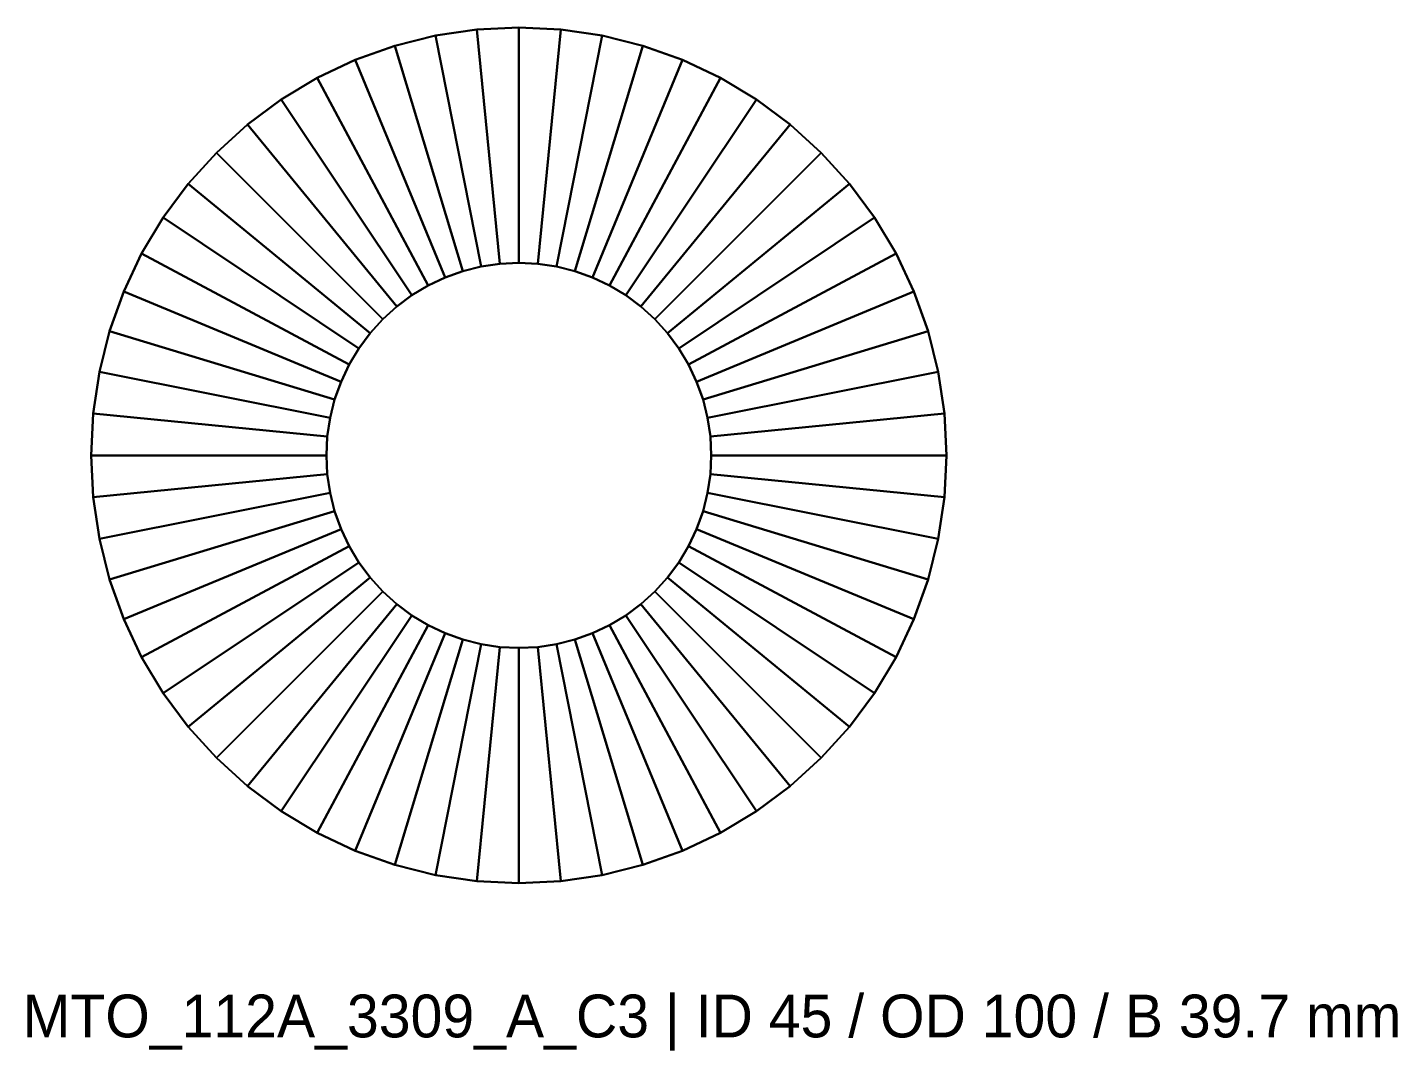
# Model space of a CAD drawing. Header units: millimetres. Extents: x -58 to 273, y -270 to 36.
# Drawn here: x 112.5 to 272.7, y -269.5 to -150 of the extents above; entities that cross this region are included whole.
import ezdxf

# ---------------------------------------------------------------- set-up
doc = ezdxf.new("R2010")
doc.units = ezdxf.units.MM
doc.layers.add('MTO_112A_3309_A_C3', color=5, linetype='CONTINUOUS')

msp = doc.modelspace()

# ---------------------------------------------------------------- linework, layer by layer
at = {"layer": 'MTO_112A_3309_A_C3'}
for points in [[(165.09914, -150.24076), (160.24548, -150.96074), (160.24548, -150.96074, 39.7), (165.09914, -150.24076, 39.7)], [(160.24548, -150.96074), (165.09914, -150.24076), (167.79461, -177.60834), (165.61047, -177.93233)], [(165.09914, -150.24076, 39.7), (160.24548, -150.96074, 39.7), (165.61047, -177.93233, 39.7), (167.79461, -177.60834, 39.7)], [(170, -150), (165.09914, -150.24076), (165.09914, -150.24076, 39.7), (170, -150, 39.7)], [(165.09914, -150.24076), (170, -150), (170, -177.5), (167.79461, -177.60834)], [(170, -150, 39.7), (165.09914, -150.24076, 39.7), (167.79461, -177.60834, 39.7), (170, -177.5, 39.7)], [(174.90086, -150.24076), (170, -150), (170, -150, 39.7), (174.90086, -150.24076, 39.7)], [(170, -150), (174.90086, -150.24076), (172.20539, -177.60834), (170, -177.5)], [(174.90086, -150.24076, 39.7), (170, -150, 39.7), (170, -177.5, 39.7), (172.20539, -177.60834, 39.7)], [(174.90086, -150.24076), (179.75452, -150.96074), (174.38953, -177.93233), (172.20539, -177.60834)], [(179.75452, -150.96074, 39.7), (174.90086, -150.24076, 39.7), (172.20539, -177.60834, 39.7), (174.38953, -177.93233, 39.7)], [(179.75452, -150.96074), (174.90086, -150.24076), (174.90086, -150.24076, 39.7), (179.75452, -150.96074, 39.7)], [(155.48577, -152.15298), (150.86583, -153.80602), (150.86583, -153.80602, 39.7), (155.48577, -152.15298, 39.7)], [(150.86583, -153.80602), (155.48577, -152.15298), (163.46859, -178.46884), (161.38962, -179.21271)], [(155.48577, -152.15298, 39.7), (150.86583, -153.80602, 39.7), (161.38962, -179.21271, 39.7), (163.46859, -178.46884, 39.7)], [(160.24548, -150.96074), (155.48577, -152.15298), (155.48577, -152.15298, 39.7), (160.24548, -150.96074, 39.7)], [(155.48577, -152.15298), (160.24548, -150.96074), (165.61047, -177.93233), (163.46859, -178.46884)], [(160.24548, -150.96074, 39.7), (155.48577, -152.15298, 39.7), (163.46859, -178.46884, 39.7), (165.61047, -177.93233, 39.7)], [(179.75452, -150.96074), (184.51423, -152.15298), (176.53141, -178.46884), (174.38953, -177.93233)], [(184.51423, -152.15298, 39.7), (179.75452, -150.96074, 39.7), (174.38953, -177.93233, 39.7), (176.53141, -178.46884, 39.7)], [(184.51423, -152.15298), (189.13417, -153.80602), (178.61038, -179.21271), (176.53141, -178.46884)], [(189.13417, -153.80602, 39.7), (184.51423, -152.15298, 39.7), (176.53141, -178.46884, 39.7), (178.61038, -179.21271, 39.7)], [(184.51423, -152.15298), (179.75452, -150.96074), (179.75452, -150.96074, 39.7), (184.51423, -152.15298, 39.7)], [(189.13417, -153.80602), (184.51423, -152.15298), (184.51423, -152.15298, 39.7), (189.13417, -153.80602, 39.7)], [(150.86583, -153.80602), (146.43016, -155.90394), (146.43016, -155.90394, 39.7), (150.86583, -153.80602, 39.7)], [(146.43016, -155.90394), (150.86583, -153.80602), (161.38962, -179.21271), (159.39357, -180.15677)], [(150.86583, -153.80602, 39.7), (146.43016, -155.90394, 39.7), (159.39357, -180.15677, 39.7), (161.38962, -179.21271, 39.7)], [(189.13417, -153.80602), (193.56984, -155.90394), (180.60643, -180.15677), (178.61038, -179.21271)], [(193.56984, -155.90394, 39.7), (189.13417, -153.80602, 39.7), (178.61038, -179.21271, 39.7), (180.60643, -180.15677, 39.7)], [(193.56984, -155.90394), (189.13417, -153.80602), (189.13417, -153.80602, 39.7), (193.56984, -155.90394, 39.7)], [(146.43016, -155.90394), (142.22149, -158.42652), (142.22149, -158.42652, 39.7), (146.43016, -155.90394, 39.7)], [(142.22149, -158.42652), (146.43016, -155.90394), (159.39357, -180.15677), (157.49967, -181.29193)], [(146.43016, -155.90394, 39.7), (142.22149, -158.42652, 39.7), (157.49967, -181.29193, 39.7), (159.39357, -180.15677, 39.7)], [(193.56984, -155.90394), (197.77851, -158.42652), (182.50033, -181.29193), (180.60643, -180.15677)], [(197.77851, -158.42652, 39.7), (193.56984, -155.90394, 39.7), (180.60643, -180.15677, 39.7), (182.50033, -181.29193, 39.7)], [(197.77851, -158.42652), (193.56984, -155.90394), (193.56984, -155.90394, 39.7), (197.77851, -158.42652, 39.7)], [(142.22149, -158.42652), (138.28034, -161.34948), (138.28034, -161.34948, 39.7), (142.22149, -158.42652, 39.7)], [(138.28034, -161.34948), (142.22149, -158.42652), (157.49967, -181.29193), (155.72615, -182.60726)], [(142.22149, -158.42652, 39.7), (138.28034, -161.34948, 39.7), (155.72615, -182.60726, 39.7), (157.49967, -181.29193, 39.7)], [(197.77851, -158.42652), (201.71966, -161.34948), (184.27385, -182.60726), (182.50033, -181.29193)], [(201.71966, -161.34948, 39.7), (197.77851, -158.42652, 39.7), (182.50033, -181.29193, 39.7), (184.27385, -182.60726, 39.7)], [(201.71966, -161.34948), (197.77851, -158.42652), (197.77851, -158.42652, 39.7), (201.71966, -161.34948, 39.7)], [(138.28034, -161.34948), (134.64466, -164.64466), (134.64466, -164.64466, 39.7), (138.28034, -161.34948, 39.7)], [(134.64466, -164.64466), (138.28034, -161.34948), (155.72615, -182.60726), (154.0901, -184.0901)], [(138.28034, -161.34948, 39.7), (134.64466, -164.64466, 39.7), (154.0901, -184.0901, 39.7), (155.72615, -182.60726, 39.7)], [(201.71966, -161.34948), (205.35534, -164.64466), (185.9099, -184.0901), (184.27385, -182.60726)], [(205.35534, -164.64466, 39.7), (201.71966, -161.34948, 39.7), (184.27385, -182.60726, 39.7), (185.9099, -184.0901, 39.7)], [(205.35534, -164.64466), (201.71966, -161.34948), (201.71966, -161.34948, 39.7), (205.35534, -164.64466, 39.7)], [(134.64466, -164.64466), (131.34948, -168.28034), (131.34948, -168.28034, 39.7), (134.64466, -164.64466, 39.7)], [(131.34948, -168.28034), (134.64466, -164.64466), (154.0901, -184.0901), (152.60726, -185.72615)], [(134.64466, -164.64466, 39.7), (131.34948, -168.28034, 39.7), (152.60726, -185.72615, 39.7), (154.0901, -184.0901, 39.7)], [(205.35534, -164.64466), (208.65052, -168.28034), (187.39274, -185.72615), (185.9099, -184.0901)], [(208.65052, -168.28034, 39.7), (205.35534, -164.64466, 39.7), (185.9099, -184.0901, 39.7), (187.39274, -185.72615, 39.7)], [(208.65052, -168.28034), (205.35534, -164.64466), (205.35534, -164.64466, 39.7), (208.65052, -168.28034, 39.7)], [(131.34948, -168.28034), (128.42652, -172.22149), (128.42652, -172.22149, 39.7), (131.34948, -168.28034, 39.7)], [(128.42652, -172.22149), (131.34948, -168.28034), (152.60726, -185.72615), (151.29193, -187.49967)], [(131.34948, -168.28034, 39.7), (128.42652, -172.22149, 39.7), (151.29193, -187.49967, 39.7), (152.60726, -185.72615, 39.7)], [(208.65052, -168.28034), (211.57348, -172.22149), (188.70807, -187.49967), (187.39274, -185.72615)], [(211.57348, -172.22149, 39.7), (208.65052, -168.28034, 39.7), (187.39274, -185.72615, 39.7), (188.70807, -187.49967, 39.7)], [(211.57348, -172.22149), (208.65052, -168.28034), (208.65052, -168.28034, 39.7), (211.57348, -172.22149, 39.7)], [(128.42652, -172.22149), (125.90394, -176.43016), (125.90394, -176.43016, 39.7), (128.42652, -172.22149, 39.7)], [(125.90394, -176.43016), (128.42652, -172.22149), (151.29193, -187.49967), (150.15677, -189.39357)], [(128.42652, -172.22149, 39.7), (125.90394, -176.43016, 39.7), (150.15677, -189.39357, 39.7), (151.29193, -187.49967, 39.7)], [(211.57348, -172.22149), (214.09606, -176.43016), (189.84323, -189.39357), (188.70807, -187.49967)], [(214.09606, -176.43016, 39.7), (211.57348, -172.22149, 39.7), (188.70807, -187.49967, 39.7), (189.84323, -189.39357, 39.7)], [(214.09606, -176.43016), (211.57348, -172.22149), (211.57348, -172.22149, 39.7), (214.09606, -176.43016, 39.7)], [(125.90394, -176.43016), (123.80602, -180.86583), (123.80602, -180.86583, 39.7), (125.90394, -176.43016, 39.7)], [(123.80602, -180.86583), (125.90394, -176.43016), (150.15677, -189.39357), (149.21271, -191.38962)], [(125.90394, -176.43016, 39.7), (123.80602, -180.86583, 39.7), (149.21271, -191.38962, 39.7), (150.15677, -189.39357, 39.7)], [(165.61047, -177.93233), (167.79461, -177.60834), (167.79461, -177.60834, 39.7), (165.61047, -177.93233, 39.7)], [(167.79461, -177.60834), (170, -177.5), (170, -177.5, 39.7), (167.79461, -177.60834, 39.7)], [(170, -177.5), (172.20539, -177.60834), (172.20539, -177.60834, 39.7), (170, -177.5, 39.7)], [(172.20539, -177.60834), (174.38953, -177.93233), (174.38953, -177.93233, 39.7), (172.20539, -177.60834, 39.7)], [(214.09606, -176.43016), (216.19398, -180.86583), (190.78729, -191.38962), (189.84323, -189.39357)], [(216.19398, -180.86583, 39.7), (214.09606, -176.43016, 39.7), (189.84323, -189.39357, 39.7), (190.78729, -191.38962, 39.7)], [(216.19398, -180.86583), (214.09606, -176.43016), (214.09606, -176.43016, 39.7), (216.19398, -180.86583, 39.7)], [(159.39357, -180.15677), (161.38962, -179.21271), (161.38962, -179.21271, 39.7), (159.39357, -180.15677, 39.7)], [(161.38962, -179.21271), (163.46859, -178.46884), (163.46859, -178.46884, 39.7), (161.38962, -179.21271, 39.7)], [(163.46859, -178.46884), (165.61047, -177.93233), (165.61047, -177.93233, 39.7), (163.46859, -178.46884, 39.7)], [(174.38953, -177.93233), (176.53141, -178.46884), (176.53141, -178.46884, 39.7), (174.38953, -177.93233, 39.7)], [(176.53141, -178.46884), (178.61038, -179.21271), (178.61038, -179.21271, 39.7), (176.53141, -178.46884, 39.7)], [(178.61038, -179.21271), (180.60643, -180.15677), (180.60643, -180.15677, 39.7), (178.61038, -179.21271, 39.7)], [(123.80602, -180.86583), (122.15298, -185.48577), (122.15298, -185.48577, 39.7), (123.80602, -180.86583, 39.7)], [(122.15298, -185.48577), (123.80602, -180.86583), (149.21271, -191.38962), (148.46884, -193.46859)], [(123.80602, -180.86583, 39.7), (122.15298, -185.48577, 39.7), (148.46884, -193.46859, 39.7), (149.21271, -191.38962, 39.7)], [(157.49967, -181.29193), (159.39357, -180.15677), (159.39357, -180.15677, 39.7), (157.49967, -181.29193, 39.7)], [(180.60643, -180.15677), (182.50033, -181.29193), (182.50033, -181.29193, 39.7), (180.60643, -180.15677, 39.7)], [(216.19398, -180.86583), (217.84702, -185.48577), (191.53116, -193.46859), (190.78729, -191.38962)], [(217.84702, -185.48577, 39.7), (216.19398, -180.86583, 39.7), (190.78729, -191.38962, 39.7), (191.53116, -193.46859, 39.7)], [(217.84702, -185.48577), (216.19398, -180.86583), (216.19398, -180.86583, 39.7), (217.84702, -185.48577, 39.7)], [(154.0901, -184.0901), (155.72615, -182.60726), (155.72615, -182.60726, 39.7), (154.0901, -184.0901, 39.7)], [(155.72615, -182.60726), (157.49967, -181.29193), (157.49967, -181.29193, 39.7), (155.72615, -182.60726, 39.7)], [(182.50033, -181.29193), (184.27385, -182.60726), (184.27385, -182.60726, 39.7), (182.50033, -181.29193, 39.7)], [(184.27385, -182.60726), (185.9099, -184.0901), (185.9099, -184.0901, 39.7), (184.27385, -182.60726, 39.7)], [(152.60726, -185.72615), (154.0901, -184.0901), (154.0901, -184.0901, 39.7), (152.60726, -185.72615, 39.7)], [(185.9099, -184.0901), (187.39274, -185.72615), (187.39274, -185.72615, 39.7), (185.9099, -184.0901, 39.7)], [(122.15298, -185.48577), (120.96074, -190.24548), (120.96074, -190.24548, 39.7), (122.15298, -185.48577, 39.7)], [(120.96074, -190.24548), (122.15298, -185.48577), (148.46884, -193.46859), (147.93233, -195.61047)], [(122.15298, -185.48577, 39.7), (120.96074, -190.24548, 39.7), (147.93233, -195.61047, 39.7), (148.46884, -193.46859, 39.7)], [(151.29193, -187.49967), (152.60726, -185.72615), (152.60726, -185.72615, 39.7), (151.29193, -187.49967, 39.7)], [(187.39274, -185.72615), (188.70807, -187.49967), (188.70807, -187.49967, 39.7), (187.39274, -185.72615, 39.7)], [(217.84702, -185.48577), (219.03926, -190.24548), (192.06767, -195.61047), (191.53116, -193.46859)], [(219.03926, -190.24548, 39.7), (217.84702, -185.48577, 39.7), (191.53116, -193.46859, 39.7), (192.06767, -195.61047, 39.7)], [(219.03926, -190.24548), (217.84702, -185.48577), (217.84702, -185.48577, 39.7), (219.03926, -190.24548, 39.7)], [(150.15677, -189.39357), (151.29193, -187.49967), (151.29193, -187.49967, 39.7), (150.15677, -189.39357, 39.7)], [(188.70807, -187.49967), (189.84323, -189.39357), (189.84323, -189.39357, 39.7), (188.70807, -187.49967, 39.7)], [(120.96074, -190.24548), (120.24076, -195.09914), (120.24076, -195.09914, 39.7), (120.96074, -190.24548, 39.7)], [(120.24076, -195.09914), (120.96074, -190.24548), (147.93233, -195.61047), (147.60834, -197.79461)], [(120.96074, -190.24548, 39.7), (120.24076, -195.09914, 39.7), (147.60834, -197.79461, 39.7), (147.93233, -195.61047, 39.7)], [(149.21271, -191.38962), (150.15677, -189.39357), (150.15677, -189.39357, 39.7), (149.21271, -191.38962, 39.7)], [(189.84323, -189.39357), (190.78729, -191.38962), (190.78729, -191.38962, 39.7), (189.84323, -189.39357, 39.7)], [(219.03926, -190.24548), (219.75924, -195.09914), (192.39166, -197.79461), (192.06767, -195.61047)], [(219.75924, -195.09914, 39.7), (219.03926, -190.24548, 39.7), (192.06767, -195.61047, 39.7), (192.39166, -197.79461, 39.7)], [(219.75924, -195.09914), (219.03926, -190.24548), (219.03926, -190.24548, 39.7), (219.75924, -195.09914, 39.7)], [(148.46884, -193.46859), (149.21271, -191.38962), (149.21271, -191.38962, 39.7), (148.46884, -193.46859, 39.7)], [(190.78729, -191.38962), (191.53116, -193.46859), (191.53116, -193.46859, 39.7), (190.78729, -191.38962, 39.7)], [(147.93233, -195.61047), (148.46884, -193.46859), (148.46884, -193.46859, 39.7), (147.93233, -195.61047, 39.7)], [(191.53116, -193.46859), (192.06767, -195.61047), (192.06767, -195.61047, 39.7), (191.53116, -193.46859, 39.7)], [(120.24076, -195.09914), (120, -200), (120, -200, 39.7), (120.24076, -195.09914, 39.7)], [(120, -200), (120.24076, -195.09914), (147.60834, -197.79461), (147.5, -200)], [(120.24076, -195.09914, 39.7), (120, -200, 39.7), (147.5, -200, 39.7), (147.60834, -197.79461, 39.7)], [(219.75924, -195.09914), (220, -200), (192.5, -200), (192.39166, -197.79461)], [(220, -200, 39.7), (219.75924, -195.09914, 39.7), (192.39166, -197.79461, 39.7), (192.5, -200, 39.7)], [(220, -200), (219.75924, -195.09914), (219.75924, -195.09914, 39.7), (220, -200, 39.7)], [(147.60834, -197.79461), (147.93233, -195.61047), (147.93233, -195.61047, 39.7), (147.60834, -197.79461, 39.7)], [(192.06767, -195.61047), (192.39166, -197.79461), (192.39166, -197.79461, 39.7), (192.06767, -195.61047, 39.7)], [(147.5, -200), (147.60834, -197.79461), (147.60834, -197.79461, 39.7), (147.5, -200, 39.7)], [(192.39166, -197.79461), (192.5, -200), (192.5, -200, 39.7), (192.39166, -197.79461, 39.7)], [(120, -200), (120.24076, -204.90086), (120.24076, -204.90086, 39.7), (120, -200, 39.7)], [(120.24076, -204.90086), (120, -200), (147.5, -200), (147.60834, -202.20539)], [(120, -200, 39.7), (120.24076, -204.90086, 39.7), (147.60834, -202.20539, 39.7), (147.5, -200, 39.7)], [(147.60834, -202.20539), (147.5, -200), (147.5, -200, 39.7), (147.60834, -202.20539, 39.7)], [(192.5, -200), (192.39166, -202.20539), (192.39166, -202.20539, 39.7), (192.5, -200, 39.7)], [(220, -200), (219.75924, -204.90086), (192.39166, -202.20539), (192.5, -200)], [(219.75924, -204.90086, 39.7), (220, -200, 39.7), (192.5, -200, 39.7), (192.39166, -202.20539, 39.7)], [(219.75924, -204.90086), (220, -200), (220, -200, 39.7), (219.75924, -204.90086, 39.7)], [(120.96074, -209.75452), (120.24076, -204.90086), (147.60834, -202.20539), (147.93233, -204.38953)], [(120.24076, -204.90086, 39.7), (120.96074, -209.75452, 39.7), (147.93233, -204.38953, 39.7), (147.60834, -202.20539, 39.7)], [(147.93233, -204.38953), (147.60834, -202.20539), (147.60834, -202.20539, 39.7), (147.93233, -204.38953, 39.7)], [(192.39166, -202.20539), (192.06767, -204.38953), (192.06767, -204.38953, 39.7), (192.39166, -202.20539, 39.7)], [(219.75924, -204.90086), (219.03926, -209.75452), (192.06767, -204.38953), (192.39166, -202.20539)], [(219.03926, -209.75452, 39.7), (219.75924, -204.90086, 39.7), (192.39166, -202.20539, 39.7), (192.06767, -204.38953, 39.7)], [(120.24076, -204.90086), (120.96074, -209.75452), (120.96074, -209.75452, 39.7), (120.24076, -204.90086, 39.7)], [(122.15298, -214.51423), (120.96074, -209.75452), (147.93233, -204.38953), (148.46884, -206.53141)], [(120.96074, -209.75452, 39.7), (122.15298, -214.51423, 39.7), (148.46884, -206.53141, 39.7), (147.93233, -204.38953, 39.7)], [(148.46884, -206.53141), (147.93233, -204.38953), (147.93233, -204.38953, 39.7), (148.46884, -206.53141, 39.7)], [(192.06767, -204.38953), (191.53116, -206.53141), (191.53116, -206.53141, 39.7), (192.06767, -204.38953, 39.7)], [(219.03926, -209.75452), (217.84702, -214.51423), (191.53116, -206.53141), (192.06767, -204.38953)], [(217.84702, -214.51423, 39.7), (219.03926, -209.75452, 39.7), (192.06767, -204.38953, 39.7), (191.53116, -206.53141, 39.7)], [(219.03926, -209.75452), (219.75924, -204.90086), (219.75924, -204.90086, 39.7), (219.03926, -209.75452, 39.7)], [(123.80602, -219.13417), (122.15298, -214.51423), (148.46884, -206.53141), (149.21271, -208.61038)], [(122.15298, -214.51423, 39.7), (123.80602, -219.13417, 39.7), (149.21271, -208.61038, 39.7), (148.46884, -206.53141, 39.7)], [(149.21271, -208.61038), (148.46884, -206.53141), (148.46884, -206.53141, 39.7), (149.21271, -208.61038, 39.7)], [(191.53116, -206.53141), (190.78729, -208.61038), (190.78729, -208.61038, 39.7), (191.53116, -206.53141, 39.7)], [(217.84702, -214.51423), (216.19398, -219.13417), (190.78729, -208.61038), (191.53116, -206.53141)], [(216.19398, -219.13417, 39.7), (217.84702, -214.51423, 39.7), (191.53116, -206.53141, 39.7), (190.78729, -208.61038, 39.7)], [(120.96074, -209.75452), (122.15298, -214.51423), (122.15298, -214.51423, 39.7), (120.96074, -209.75452, 39.7)], [(125.90394, -223.56984), (123.80602, -219.13417), (149.21271, -208.61038), (150.15677, -210.60643)], [(123.80602, -219.13417, 39.7), (125.90394, -223.56984, 39.7), (150.15677, -210.60643, 39.7), (149.21271, -208.61038, 39.7)], [(150.15677, -210.60643), (149.21271, -208.61038), (149.21271, -208.61038, 39.7), (150.15677, -210.60643, 39.7)], [(190.78729, -208.61038), (189.84323, -210.60643), (189.84323, -210.60643, 39.7), (190.78729, -208.61038, 39.7)], [(216.19398, -219.13417), (214.09606, -223.56984), (189.84323, -210.60643), (190.78729, -208.61038)], [(214.09606, -223.56984, 39.7), (216.19398, -219.13417, 39.7), (190.78729, -208.61038, 39.7), (189.84323, -210.60643, 39.7)], [(217.84702, -214.51423), (219.03926, -209.75452), (219.03926, -209.75452, 39.7), (217.84702, -214.51423, 39.7)], [(128.42652, -227.77851), (125.90394, -223.56984), (150.15677, -210.60643), (151.29193, -212.50033)], [(125.90394, -223.56984, 39.7), (128.42652, -227.77851, 39.7), (151.29193, -212.50033, 39.7), (150.15677, -210.60643, 39.7)], [(151.29193, -212.50033), (150.15677, -210.60643), (150.15677, -210.60643, 39.7), (151.29193, -212.50033, 39.7)], [(189.84323, -210.60643), (188.70807, -212.50033), (188.70807, -212.50033, 39.7), (189.84323, -210.60643, 39.7)], [(214.09606, -223.56984), (211.57348, -227.77851), (188.70807, -212.50033), (189.84323, -210.60643)], [(211.57348, -227.77851, 39.7), (214.09606, -223.56984, 39.7), (189.84323, -210.60643, 39.7), (188.70807, -212.50033, 39.7)], [(131.34948, -231.71966), (128.42652, -227.77851), (151.29193, -212.50033), (152.60726, -214.27385)], [(128.42652, -227.77851, 39.7), (131.34948, -231.71966, 39.7), (152.60726, -214.27385, 39.7), (151.29193, -212.50033, 39.7)], [(152.60726, -214.27385), (151.29193, -212.50033), (151.29193, -212.50033, 39.7), (152.60726, -214.27385, 39.7)], [(188.70807, -212.50033), (187.39274, -214.27385), (187.39274, -214.27385, 39.7), (188.70807, -212.50033, 39.7)], [(211.57348, -227.77851), (208.65052, -231.71966), (187.39274, -214.27385), (188.70807, -212.50033)], [(208.65052, -231.71966, 39.7), (211.57348, -227.77851, 39.7), (188.70807, -212.50033, 39.7), (187.39274, -214.27385, 39.7)], [(122.15298, -214.51423), (123.80602, -219.13417), (123.80602, -219.13417, 39.7), (122.15298, -214.51423, 39.7)], [(134.64466, -235.35534), (131.34948, -231.71966), (152.60726, -214.27385), (154.0901, -215.9099)], [(131.34948, -231.71966, 39.7), (134.64466, -235.35534, 39.7), (154.0901, -215.9099, 39.7), (152.60726, -214.27385, 39.7)], [(154.0901, -215.9099), (152.60726, -214.27385), (152.60726, -214.27385, 39.7), (154.0901, -215.9099, 39.7)], [(187.39274, -214.27385), (185.9099, -215.9099), (185.9099, -215.9099, 39.7), (187.39274, -214.27385, 39.7)], [(208.65052, -231.71966), (205.35534, -235.35534), (185.9099, -215.9099), (187.39274, -214.27385)], [(205.35534, -235.35534, 39.7), (208.65052, -231.71966, 39.7), (187.39274, -214.27385, 39.7), (185.9099, -215.9099, 39.7)], [(216.19398, -219.13417), (217.84702, -214.51423), (217.84702, -214.51423, 39.7), (216.19398, -219.13417, 39.7)], [(138.28034, -238.65052), (134.64466, -235.35534), (154.0901, -215.9099), (155.72615, -217.39274)], [(134.64466, -235.35534, 39.7), (138.28034, -238.65052, 39.7), (155.72615, -217.39274, 39.7), (154.0901, -215.9099, 39.7)], [(155.72615, -217.39274), (154.0901, -215.9099), (154.0901, -215.9099, 39.7), (155.72615, -217.39274, 39.7)], [(185.9099, -215.9099), (184.27385, -217.39274), (184.27385, -217.39274, 39.7), (185.9099, -215.9099, 39.7)], [(205.35534, -235.35534), (201.71966, -238.65052), (184.27385, -217.39274), (185.9099, -215.9099)], [(201.71966, -238.65052, 39.7), (205.35534, -235.35534, 39.7), (185.9099, -215.9099, 39.7), (184.27385, -217.39274, 39.7)], [(142.22149, -241.57348), (138.28034, -238.65052), (155.72615, -217.39274), (157.49967, -218.70807)], [(138.28034, -238.65052, 39.7), (142.22149, -241.57348, 39.7), (157.49967, -218.70807, 39.7), (155.72615, -217.39274, 39.7)], [(157.49967, -218.70807), (155.72615, -217.39274), (155.72615, -217.39274, 39.7), (157.49967, -218.70807, 39.7)], [(184.27385, -217.39274), (182.50033, -218.70807), (182.50033, -218.70807, 39.7), (184.27385, -217.39274, 39.7)], [(201.71966, -238.65052), (197.77851, -241.57348), (182.50033, -218.70807), (184.27385, -217.39274)], [(197.77851, -241.57348, 39.7), (201.71966, -238.65052, 39.7), (184.27385, -217.39274, 39.7), (182.50033, -218.70807, 39.7)], [(123.80602, -219.13417), (125.90394, -223.56984), (125.90394, -223.56984, 39.7), (123.80602, -219.13417, 39.7)], [(146.43016, -244.09606), (142.22149, -241.57348), (157.49967, -218.70807), (159.39357, -219.84323)], [(142.22149, -241.57348, 39.7), (146.43016, -244.09606, 39.7), (159.39357, -219.84323, 39.7), (157.49967, -218.70807, 39.7)], [(159.39357, -219.84323), (157.49967, -218.70807), (157.49967, -218.70807, 39.7), (159.39357, -219.84323, 39.7)], [(182.50033, -218.70807), (180.60643, -219.84323), (180.60643, -219.84323, 39.7), (182.50033, -218.70807, 39.7)], [(197.77851, -241.57348), (193.56984, -244.09606), (180.60643, -219.84323), (182.50033, -218.70807)], [(193.56984, -244.09606, 39.7), (197.77851, -241.57348, 39.7), (182.50033, -218.70807, 39.7), (180.60643, -219.84323, 39.7)], [(214.09606, -223.56984), (216.19398, -219.13417), (216.19398, -219.13417, 39.7), (214.09606, -223.56984, 39.7)], [(150.86583, -246.19398), (146.43016, -244.09606), (159.39357, -219.84323), (161.38962, -220.78729)], [(146.43016, -244.09606, 39.7), (150.86583, -246.19398, 39.7), (161.38962, -220.78729, 39.7), (159.39357, -219.84323, 39.7)], [(155.48577, -247.84702), (150.86583, -246.19398), (161.38962, -220.78729), (163.46859, -221.53116)], [(150.86583, -246.19398, 39.7), (155.48577, -247.84702, 39.7), (163.46859, -221.53116, 39.7), (161.38962, -220.78729, 39.7)], [(161.38962, -220.78729), (159.39357, -219.84323), (159.39357, -219.84323, 39.7), (161.38962, -220.78729, 39.7)], [(163.46859, -221.53116), (161.38962, -220.78729), (161.38962, -220.78729, 39.7), (163.46859, -221.53116, 39.7)], [(178.61038, -220.78729), (176.53141, -221.53116), (176.53141, -221.53116, 39.7), (178.61038, -220.78729, 39.7)], [(189.13417, -246.19398), (184.51423, -247.84702), (176.53141, -221.53116), (178.61038, -220.78729)], [(184.51423, -247.84702, 39.7), (189.13417, -246.19398, 39.7), (178.61038, -220.78729, 39.7), (176.53141, -221.53116, 39.7)], [(180.60643, -219.84323), (178.61038, -220.78729), (178.61038, -220.78729, 39.7), (180.60643, -219.84323, 39.7)], [(193.56984, -244.09606), (189.13417, -246.19398), (178.61038, -220.78729), (180.60643, -219.84323)], [(189.13417, -246.19398, 39.7), (193.56984, -244.09606, 39.7), (180.60643, -219.84323, 39.7), (178.61038, -220.78729, 39.7)], [(160.24548, -249.03926), (155.48577, -247.84702), (163.46859, -221.53116), (165.61047, -222.06767)], [(155.48577, -247.84702, 39.7), (160.24548, -249.03926, 39.7), (165.61047, -222.06767, 39.7), (163.46859, -221.53116, 39.7)], [(165.09914, -249.75924), (160.24548, -249.03926), (165.61047, -222.06767), (167.79461, -222.39166)], [(160.24548, -249.03926, 39.7), (165.09914, -249.75924, 39.7), (167.79461, -222.39166, 39.7), (165.61047, -222.06767, 39.7)], [(165.61047, -222.06767), (163.46859, -221.53116), (163.46859, -221.53116, 39.7), (165.61047, -222.06767, 39.7)], [(170, -250), (165.09914, -249.75924), (167.79461, -222.39166), (170, -222.5)], [(165.09914, -249.75924, 39.7), (170, -250, 39.7), (170, -222.5, 39.7), (167.79461, -222.39166, 39.7)], [(167.79461, -222.39166), (165.61047, -222.06767), (165.61047, -222.06767, 39.7), (167.79461, -222.39166, 39.7)], [(170, -222.5), (167.79461, -222.39166), (167.79461, -222.39166, 39.7), (170, -222.5, 39.7)], [(172.20539, -222.39166), (170, -222.5), (170, -222.5, 39.7), (172.20539, -222.39166, 39.7)], [(174.90086, -249.75924), (170, -250), (170, -222.5), (172.20539, -222.39166)], [(170, -250, 39.7), (174.90086, -249.75924, 39.7), (172.20539, -222.39166, 39.7), (170, -222.5, 39.7)], [(174.38953, -222.06767), (172.20539, -222.39166), (172.20539, -222.39166, 39.7), (174.38953, -222.06767, 39.7)], [(179.75452, -249.03926), (174.90086, -249.75924), (172.20539, -222.39166), (174.38953, -222.06767)], [(174.90086, -249.75924, 39.7), (179.75452, -249.03926, 39.7), (174.38953, -222.06767, 39.7), (172.20539, -222.39166, 39.7)], [(176.53141, -221.53116), (174.38953, -222.06767), (174.38953, -222.06767, 39.7), (176.53141, -221.53116, 39.7)], [(184.51423, -247.84702), (179.75452, -249.03926), (174.38953, -222.06767), (176.53141, -221.53116)], [(179.75452, -249.03926, 39.7), (184.51423, -247.84702, 39.7), (176.53141, -221.53116, 39.7), (174.38953, -222.06767, 39.7)], [(125.90394, -223.56984), (128.42652, -227.77851), (128.42652, -227.77851, 39.7), (125.90394, -223.56984, 39.7)], [(211.57348, -227.77851), (214.09606, -223.56984), (214.09606, -223.56984, 39.7), (211.57348, -227.77851, 39.7)], [(128.42652, -227.77851), (131.34948, -231.71966), (131.34948, -231.71966, 39.7), (128.42652, -227.77851, 39.7)], [(208.65052, -231.71966), (211.57348, -227.77851), (211.57348, -227.77851, 39.7), (208.65052, -231.71966, 39.7)], [(131.34948, -231.71966), (134.64466, -235.35534), (134.64466, -235.35534, 39.7), (131.34948, -231.71966, 39.7)], [(205.35534, -235.35534), (208.65052, -231.71966), (208.65052, -231.71966, 39.7), (205.35534, -235.35534, 39.7)], [(134.64466, -235.35534), (138.28034, -238.65052), (138.28034, -238.65052, 39.7), (134.64466, -235.35534, 39.7)], [(201.71966, -238.65052), (205.35534, -235.35534), (205.35534, -235.35534, 39.7), (201.71966, -238.65052, 39.7)], [(138.28034, -238.65052), (142.22149, -241.57348), (142.22149, -241.57348, 39.7), (138.28034, -238.65052, 39.7)], [(197.77851, -241.57348), (201.71966, -238.65052), (201.71966, -238.65052, 39.7), (197.77851, -241.57348, 39.7)], [(142.22149, -241.57348), (146.43016, -244.09606), (146.43016, -244.09606, 39.7), (142.22149, -241.57348, 39.7)], [(193.56984, -244.09606), (197.77851, -241.57348), (197.77851, -241.57348, 39.7), (193.56984, -244.09606, 39.7)], [(146.43016, -244.09606), (150.86583, -246.19398), (150.86583, -246.19398, 39.7), (146.43016, -244.09606, 39.7)], [(189.13417, -246.19398), (193.56984, -244.09606), (193.56984, -244.09606, 39.7), (189.13417, -246.19398, 39.7)], [(150.86583, -246.19398), (155.48577, -247.84702), (155.48577, -247.84702, 39.7), (150.86583, -246.19398, 39.7)], [(184.51423, -247.84702), (189.13417, -246.19398), (189.13417, -246.19398, 39.7), (184.51423, -247.84702, 39.7)], [(155.48577, -247.84702), (160.24548, -249.03926), (160.24548, -249.03926, 39.7), (155.48577, -247.84702, 39.7)], [(179.75452, -249.03926), (184.51423, -247.84702), (184.51423, -247.84702, 39.7), (179.75452, -249.03926, 39.7)], [(160.24548, -249.03926), (165.09914, -249.75924), (165.09914, -249.75924, 39.7), (160.24548, -249.03926, 39.7)], [(165.09914, -249.75924), (170, -250), (170, -250, 39.7), (165.09914, -249.75924, 39.7)], [(170, -250), (174.90086, -249.75924), (174.90086, -249.75924, 39.7), (170, -250, 39.7)], [(174.90086, -249.75924), (179.75452, -249.03926), (179.75452, -249.03926, 39.7), (174.90086, -249.75924, 39.7)]]:
    msp.add_3dface(points, dxfattribs=at)

# ---------------------------------------------------------------- texts
msp.add_text('MTO_112A_3309_A_C3 | ID 45 / OD 100 / B 39.7 mm', height=5, dxfattribs=at).set_placement((112, -268))

doc.saveas('drawing.dxf')
